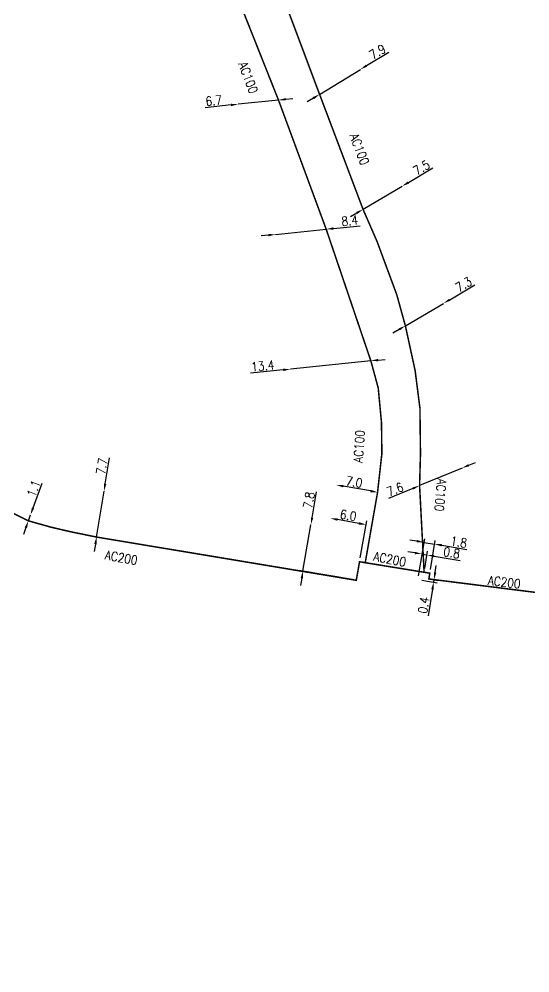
# Model space of a CAD drawing. Header units: millimetres. Extents: x 150994 to 151987, y 125997 to 127005.
# Drawn here: x 151477.5 to 151562, y 126280.1 to 126437.8 of the extents above; entities that cross this region are included whole.
import ezdxf

# ---------------------------------------------------------------- set-up
doc = ezdxf.new("R2010")
doc.units = ezdxf.units.MM
doc.header["$PDMODE"] = 34
doc.linetypes.add('L_100_AP', pattern=[14, 10, -1.5, 1, -1.5])
doc.layers.get('Defpoints').update_dxf_attribs({"linetype": 'CONTINUOUS'})
doc.layers.add('L_140', color=3, linetype='CONTINUOUS')
doc.styles.get("Standard").update_dxf_attribs({"font": 'romans.shx', "width": 0.85})
doc.dimstyles.get("Standard").update_dxf_attribs({"dimtxt": 1.5, "dimasz": 1.2, "dimexe": 0.625, "dimexo": 0.625, "dimgap": 0.25, "dimtad": 1, "dimdec": 1, "dimzin": 0, "dimdsep": 46, "dimtxsty": 'Standard', "dimcen": -0.5, "dimadec": 0, "dimazin": 0, "dimtfac": 1, "dimtdec": 1, "dimtmove": 0, "dimatfit": 3, "dimfxl": 0, "dimtolj": 1, "dimtzin": 0, "dimarcsym": 0})

# ---------------------------------------------------------------- blocks, each defined once
blk = doc.blocks.new('*D250')
at = {"layer": 'Defpoints', "color": 0, "linetype": 'Continuous', "transparency": 16777216}
for p in [(151479.41, 126355.82), (151479.41, 126355.82), (151479.05, 126354.83)]:
    blk.add_point(p, dxfattribs=at)
at = {"layer": 'L_140', "color": 0, "linetype": 'Continuous', "lineweight": -2, "transparency": 16777216}
for p, q in [((151479.82, 126356.95), (151481.31, 126361.06)), ((151479.05, 126354.83), (151479.41, 126355.82)), ((151478.64, 126353.7), (151478.23, 126352.57))]:
    blk.add_line(p, q, dxfattribs=at)
at = {"layer": 'L_140', "color": 0, "linetype": 'Continuous', "transparency": 16777216}
for points in [[(151479.63, 126357.01), (151480.01, 126356.88), (151479.41, 126355.82)], [(151478.45, 126353.77), (151478.83, 126353.63), (151479.05, 126354.83)]]:
    blk.add_solid(points, dxfattribs=at)
at = {"layer": 'L_140', "color": 0, "linetype": 'Continuous', "transparency": 16777216, "insert": (151479.92, 126360.17), "char_height": 1.5, "attachment_point": 5, "rotation": 70.0818}
blk.add_mtext('\\A1;1.1', dxfattribs=at)
blk = doc.blocks.new('*D251')
at = {"layer": 'Defpoints', "color": 0, "linetype": 'Continuous', "transparency": 16777216}
for p in [(151491.56, 126359.74), (151491.56, 126359.74), (151490.32, 126352.14)]:
    blk.add_point(p, dxfattribs=at)
at = {"layer": 'L_140', "color": 0, "linetype": 'Continuous', "lineweight": -2, "transparency": 16777216}
for p, q in [((151491.75, 126360.92), (151492.45, 126365.24)), ((151490.32, 126352.14), (151491.56, 126359.74)), ((151490.13, 126350.96), (151489.93, 126349.77))]:
    blk.add_line(p, q, dxfattribs=at)
at = {"layer": 'L_140', "color": 0, "linetype": 'Continuous', "transparency": 16777216}
for points in [[(151491.55, 126360.96), (151491.95, 126360.89), (151491.56, 126359.74)], [(151489.93, 126350.99), (151490.32, 126350.92), (151490.32, 126352.14)]]:
    blk.add_solid(points, dxfattribs=at)
at = {"layer": 'L_140', "color": 0, "linetype": 'Continuous', "transparency": 16777216, "insert": (151491.21, 126363.83), "char_height": 1.5, "attachment_point": 5, "rotation": 80.7445}
blk.add_mtext('\\A1;7.7', dxfattribs=at)
blk = doc.blocks.new('*D252')
at = {"layer": 'Defpoints', "color": 0, "linetype": 'Continuous', "transparency": 16777216}
for p in [(151525.77, 126354.14), (151525.77, 126354.14), (151533.29, 126344.99)]:
    blk.add_point(p, dxfattribs=at)
at = {"layer": 'L_140', "color": 0, "linetype": 'Continuous', "lineweight": -2, "transparency": 16777216}
for p, q in [((151525.98, 126355.32), (151526.71, 126359.63)), ((151524.47, 126346.5), (151525.77, 126354.14)), ((151532.68, 126345.1), (151523.85, 126346.61)), ((151524.26, 126345.32), (151524.06, 126344.14))]:
    blk.add_line(p, q, dxfattribs=at)
at = {"layer": 'L_140', "color": 0, "linetype": 'Continuous', "transparency": 16777216}
for points in [[(151525.78, 126355.36), (151526.17, 126355.29), (151525.77, 126354.14)], [(151524.07, 126345.35), (151524.46, 126345.29), (151524.47, 126346.5)]]:
    blk.add_solid(points, dxfattribs=at)
at = {"layer": 'L_140', "color": 0, "linetype": 'Continuous', "transparency": 16777216, "insert": (151525.46, 126358.24), "char_height": 1.5, "attachment_point": 5, "rotation": 80.2887}
blk.add_mtext('\\A1;7.8', dxfattribs=at)
blk = doc.blocks.new('*D253')
at = {"layer": 'Defpoints', "color": 0, "linetype": 'Continuous', "transparency": 16777216}
for p in [(151544.51, 126351.26), (151545.45, 126346.17), (151543.5, 126345.1)]:
    blk.add_point(p, dxfattribs=at)
at = {"layer": 'L_140', "color": 0, "linetype": 'Continuous', "lineweight": -2, "transparency": 16777216}
for p, q in [((151543.32, 126351.45), (151542.14, 126351.64)), ((151543.6, 126345.72), (151544.61, 126351.87)), ((151544.51, 126351.26), (151546.23, 126350.97)), ((151545.55, 126346.78), (151546.33, 126351.59)), ((151547.42, 126350.78), (151551.55, 126350.11))]:
    blk.add_line(p, q, dxfattribs=at)
at = {"layer": 'L_140', "color": 0, "linetype": 'Continuous', "transparency": 16777216}
for points in [[(151543.35, 126351.65), (151543.29, 126351.25), (151544.51, 126351.26)], [(151547.45, 126350.98), (151547.39, 126350.58), (151546.23, 126350.97)]]:
    blk.add_solid(points, dxfattribs=at)
at = {"layer": 'L_140', "color": 0, "linetype": 'Continuous', "transparency": 16777216, "insert": (151550.24, 126351.33), "char_height": 1.5, "attachment_point": 5, "rotation": 350.739}
blk.add_mtext('\\A1;1.8', dxfattribs=at)
blk = doc.blocks.new('*D254')
at = {"layer": 'Defpoints', "color": 0, "linetype": 'Continuous', "transparency": 16777216}
for p in [(151543.5, 126345.1), (151545.29, 126345.21), (151546.08, 126344.68)]:
    blk.add_point(p, dxfattribs=at)
at = {"layer": 'L_140', "color": 0, "linetype": 'Continuous', "lineweight": -2, "transparency": 16777216}
for p, q in [((151546.33, 126346.26), (151546.53, 126347.44)), ((151544.12, 126345), (151546.69, 126344.58)), ((151545.91, 126345.11), (151546.76, 126344.98)), ((151546.14, 126345.08), (151546.08, 126344.68)), ((151545.88, 126343.5), (151545.17, 126339.12))]:
    blk.add_line(p, q, dxfattribs=at)
at = {"layer": 'L_140', "color": 0, "linetype": 'Continuous', "transparency": 16777216}
for points in [[(151546.14, 126346.29), (151546.53, 126346.23), (151546.14, 126345.08)], [(151545.69, 126343.53), (151546.08, 126343.46), (151546.08, 126344.68)]]:
    blk.add_solid(points, dxfattribs=at)
at = {"layer": 'L_140', "color": 0, "linetype": 'Continuous', "transparency": 16777216, "insert": (151544.44, 126340.88), "char_height": 1.5, "attachment_point": 5, "rotation": 80.739}
blk.add_mtext('\\A1;0.4', dxfattribs=at)
blk = doc.blocks.new('*D255')
at = {"layer": 'Defpoints', "color": 0, "linetype": 'Continuous', "transparency": 16777216}
for p in [(151544.19, 126349.32), (151544.51, 126346.32), (151543.5, 126345.1)]:
    blk.add_point(p, dxfattribs=at)
at = {"layer": 'L_140', "color": 0, "linetype": 'Continuous', "lineweight": -2, "transparency": 16777216}
for p, q in [((151543, 126349.51), (151541.82, 126349.7)), ((151543.6, 126345.72), (151544.29, 126349.93)), ((151544.19, 126349.32), (151544.98, 126349.19)), ((151544.61, 126346.94), (151545.08, 126349.8)), ((151546.16, 126348.99), (151550.48, 126348.29))]:
    blk.add_line(p, q, dxfattribs=at)
at = {"layer": 'L_140', "color": 0, "linetype": 'Continuous', "transparency": 16777216}
for points in [[(151543.04, 126349.71), (151542.97, 126349.31), (151544.19, 126349.32)], [(151546.2, 126349.19), (151546.13, 126348.8), (151544.98, 126349.19)]]:
    blk.add_solid(points, dxfattribs=at)
at = {"layer": 'L_140', "color": 0, "linetype": 'Continuous', "transparency": 16777216, "insert": (151549.07, 126349.53), "char_height": 1.5, "attachment_point": 5, "rotation": 350.739}
blk.add_mtext('\\A1;0.8', dxfattribs=at)
blk = doc.blocks.new('*D256')
at = {"layer": 'Defpoints', "color": 0, "linetype": 'Continuous', "transparency": 16777216}
for p in [(151529.96, 126360.75), (151529.96, 126360.75), (151536.81, 126359.55)]:
    blk.add_point(p, dxfattribs=at)
at = {"layer": 'L_140', "color": 0, "linetype": 'Continuous', "lineweight": -2, "transparency": 16777216}
for p, q in [((151530.07, 126361.37), (151530.07, 126361.37)), ((151535.63, 126359.76), (151531.14, 126360.54))]:
    blk.add_line(p, q, dxfattribs=at)
at = {"layer": 'L_140', "color": 0, "linetype": 'Continuous', "transparency": 16777216}
for points in [[(151531.18, 126360.74), (151531.11, 126360.35), (151529.96, 126360.75)], [(151535.66, 126359.96), (151535.59, 126359.56), (151536.81, 126359.55)]]:
    blk.add_solid(points, dxfattribs=at)
at = {"layer": 'L_140', "color": 0, "linetype": 'Continuous', "transparency": 16777216, "insert": (151532.94, 126361.25), "char_height": 1.5, "attachment_point": 5, "rotation": 350.0716}
blk.add_mtext('\\A1;7.0', dxfattribs=at)
blk = doc.blocks.new('*D257')
at = {"layer": 'Defpoints', "color": 0, "linetype": 'Continuous', "transparency": 16777216}
for p in [(151529, 126355.24), (151529, 126355.24), (151533.83, 126348.06)]:
    blk.add_point(p, dxfattribs=at)
at = {"layer": 'L_140', "color": 0, "linetype": 'Continuous', "lineweight": -2, "transparency": 16777216}
for p, q in [((151533.72, 126354.41), (151530.18, 126355.03)), ((151533.94, 126348.68), (151535.01, 126354.82))]:
    blk.add_line(p, q, dxfattribs=at)
at = {"layer": 'L_140', "color": 0, "linetype": 'Continuous', "transparency": 16777216}
for points in [[(151530.21, 126355.23), (151530.14, 126354.83), (151529, 126355.24)], [(151533.76, 126354.6), (151533.69, 126354.21), (151534.91, 126354.2)]]:
    blk.add_solid(points, dxfattribs=at)
at = {"layer": 'L_140', "color": 0, "linetype": 'Continuous', "transparency": 16777216, "insert": (151531.96, 126355.73), "char_height": 1.5, "attachment_point": 5, "rotation": 350.0716}
blk.add_mtext('\\A1;6.0', dxfattribs=at)
blk = doc.blocks.new('*D258')
at = {"layer": 'Defpoints', "color": 0, "linetype": 'Continuous', "transparency": 16777216}
for p in [(151550.78, 126363.56), (151550.78, 126363.56), (151543.76, 126360.64)]:
    blk.add_point(p, dxfattribs=at)
at = {"layer": 'L_140', "color": 0, "linetype": 'Continuous', "lineweight": -2, "transparency": 16777216}
for p, q in [((151550.78, 126363.56), (151543.76, 126360.64)), ((151551.88, 126364.02), (151552.99, 126364.48)), ((151542.65, 126360.18), (151538.62, 126358.5))]:
    blk.add_line(p, q, dxfattribs=at)
at = {"layer": 'L_140', "color": 0, "linetype": 'Continuous', "transparency": 16777216}
for points in [[(151551.81, 126364.2), (151551.96, 126363.83), (151550.78, 126363.56)], [(151542.58, 126360.36), (151542.73, 126359.99), (151543.76, 126360.64)]]:
    blk.add_solid(points, dxfattribs=at)
at = {"layer": 'L_140', "color": 0, "linetype": 'Continuous', "transparency": 16777216, "insert": (151539.7, 126360.03), "char_height": 1.5, "attachment_point": 5, "rotation": 22.5962}
blk.add_mtext('\\A1;7.6', dxfattribs=at)
blk = doc.blocks.new('*D259')
at = {"layer": 'Defpoints', "color": 0, "linetype": 'Continuous', "transparency": 16777216}
for p in [(151547.7, 126390.78), (151547.7, 126390.78), (151541.41, 126387.08)]:
    blk.add_point(p, dxfattribs=at)
at = {"layer": 'L_140', "color": 0, "linetype": 'Continuous', "lineweight": -2, "transparency": 16777216}
for p, q in [((151548.74, 126391.39), (151552.92, 126393.85)), ((151541.41, 126387.08), (151547.7, 126390.78)), ((151540.38, 126386.47), (151539.34, 126385.86))]:
    blk.add_line(p, q, dxfattribs=at)
at = {"layer": 'L_140', "color": 0, "linetype": 'Continuous', "transparency": 16777216}
for points in [[(151548.64, 126391.56), (151548.84, 126391.22), (151547.7, 126390.78)], [(151540.28, 126386.64), (151540.48, 126386.3), (151541.41, 126387.08)]]:
    blk.add_solid(points, dxfattribs=at)
at = {"layer": 'L_140', "color": 0, "linetype": 'Continuous', "transparency": 16777216, "insert": (151551.05, 126393.91), "char_height": 1.5, "attachment_point": 5, "rotation": 30.4728}
blk.add_mtext('\\A1;7.3', dxfattribs=at)
blk = doc.blocks.new('*D260')
at = {"layer": 'Defpoints', "color": 0, "linetype": 'Continuous', "transparency": 16777216}
for p in [(151540.86, 126410.16), (151540.86, 126410.16), (151534.41, 126406.34)]:
    blk.add_point(p, dxfattribs=at)
at = {"layer": 'L_140', "color": 0, "linetype": 'Continuous', "lineweight": -2, "transparency": 16777216}
for p, q in [((151541.9, 126410.77), (151545.95, 126413.18)), ((151534.41, 126406.34), (151540.86, 126410.16)), ((151533.38, 126405.73), (151532.34, 126405.12))]:
    blk.add_line(p, q, dxfattribs=at)
at = {"layer": 'L_140', "color": 0, "linetype": 'Continuous', "transparency": 16777216}
for points in [[(151541.8, 126410.95), (151542, 126410.6), (151540.86, 126410.16)], [(151533.28, 126405.91), (151533.48, 126405.56), (151534.41, 126406.34)]]:
    blk.add_solid(points, dxfattribs=at)
at = {"layer": 'L_140', "color": 0, "linetype": 'Continuous', "transparency": 16777216, "insert": (151544.08, 126413.23), "char_height": 1.5, "attachment_point": 5, "rotation": 30.6122}
blk.add_mtext('\\A1;7.5', dxfattribs=at)
blk = doc.blocks.new('*D261')
at = {"layer": 'Defpoints', "color": 0, "linetype": 'Continuous', "transparency": 16777216}
for p in [(151533.96, 126429.47), (151533.96, 126429.47), (151527.22, 126425.35)]:
    blk.add_point(p, dxfattribs=at)
at = {"layer": 'L_140', "color": 0, "linetype": 'Continuous', "lineweight": -2, "transparency": 16777216}
for p, q in [((151534.98, 126430.1), (151538.66, 126432.35)), ((151527.22, 126425.35), (151533.96, 126429.47)), ((151526.19, 126424.73), (151525.17, 126424.1))]:
    blk.add_line(p, q, dxfattribs=at)
at = {"layer": 'L_140', "color": 0, "linetype": 'Continuous', "transparency": 16777216}
for points in [[(151534.88, 126430.27), (151535.08, 126429.93), (151533.96, 126429.47)], [(151526.09, 126424.9), (151526.3, 126424.55), (151527.22, 126425.35)]]:
    blk.add_solid(points, dxfattribs=at)
at = {"layer": 'L_140', "color": 0, "linetype": 'Continuous', "transparency": 16777216, "insert": (151536.81, 126432.39), "char_height": 1.5, "attachment_point": 5, "rotation": 31.4404}
blk.add_mtext('\\A1;7.9', dxfattribs=at)
blk = doc.blocks.new('*D276')
at = {"layer": 'Defpoints', "color": 0, "linetype": 'Continuous', "transparency": 16777216}
for p in [(151513.76, 126423.72), (151513.76, 126423.72), (151520.42, 126424.41)]:
    blk.add_point(p, dxfattribs=at)
at = {"layer": 'L_140', "color": 0, "linetype": 'Continuous', "lineweight": -2, "transparency": 16777216}
for p, q in [((151512.57, 126423.6), (151508.28, 126423.15)), ((151520.42, 126424.41), (151513.76, 126423.72)), ((151521.62, 126424.54), (151522.81, 126424.66))]:
    blk.add_line(p, q, dxfattribs=at)
at = {"layer": 'L_140', "color": 0, "linetype": 'Continuous', "transparency": 16777216}
for points in [[(151512.54, 126423.8), (151512.59, 126423.4), (151513.76, 126423.72)], [(151521.6, 126424.74), (151521.64, 126424.34), (151520.42, 126424.41)]]:
    blk.add_solid(points, dxfattribs=at)
at = {"layer": 'L_140', "color": 0, "linetype": 'Continuous', "transparency": 16777216, "insert": (151509.72, 126424.31), "char_height": 1.5, "attachment_point": 5, "rotation": 5.9187}
blk.add_mtext('\\A1;6.7', dxfattribs=at)
blk = doc.blocks.new('*D277')
at = {"layer": 'Defpoints', "color": 0, "linetype": 'Continuous', "transparency": 16777216}
for p in [(151528.31, 126403.05), (151519.95, 126402.19), (151519.95, 126402.19)]:
    blk.add_point(p, dxfattribs=at)
at = {"layer": 'L_140', "color": 0, "linetype": 'Continuous', "lineweight": -2, "transparency": 16777216}
for p, q in [((151519.95, 126402.19), (151528.31, 126403.05)), ((151529.5, 126403.18), (151533.91, 126403.63)), ((151518.76, 126402.06), (151517.56, 126401.94))]:
    blk.add_line(p, q, dxfattribs=at)
at = {"layer": 'L_140', "color": 0, "linetype": 'Continuous', "transparency": 16777216}
for points in [[(151529.48, 126403.37), (151529.52, 126402.98), (151528.31, 126403.05)], [(151518.74, 126402.26), (151518.78, 126401.86), (151519.95, 126402.19)]]:
    blk.add_solid(points, dxfattribs=at)
at = {"layer": 'L_140', "color": 0, "linetype": 'Continuous', "transparency": 16777216, "insert": (151532.2, 126404.46), "char_height": 1.5, "attachment_point": 5, "rotation": 5.9187}
blk.add_mtext('\\A1;8.4', dxfattribs=at)
blk = doc.blocks.new('*D278')
at = {"layer": 'Defpoints', "color": 0, "linetype": 'Continuous', "transparency": 16777216}
for p in [(151535.7, 126381.28), (151522.42, 126379.91), (151522.42, 126379.91)]:
    blk.add_point(p, dxfattribs=at)
at = {"layer": 'L_140', "color": 0, "linetype": 'Continuous', "lineweight": -2, "transparency": 16777216}
for p, q in [((151535.7, 126381.28), (151522.42, 126379.91)), ((151536.89, 126381.41), (151538.08, 126381.53)), ((151521.22, 126379.78), (151515.79, 126379.22))]:
    blk.add_line(p, q, dxfattribs=at)
at = {"layer": 'L_140', "color": 0, "linetype": 'Continuous', "transparency": 16777216}
for points in [[(151536.87, 126381.61), (151536.91, 126381.21), (151535.7, 126381.28)], [(151521.2, 126379.98), (151521.24, 126379.59), (151522.42, 126379.91)]]:
    blk.add_solid(points, dxfattribs=at)
at = {"layer": 'L_140', "color": 0, "linetype": 'Continuous', "transparency": 16777216, "insert": (151517.81, 126380.44), "char_height": 1.5, "attachment_point": 5, "rotation": 5.9187}
blk.add_mtext('\\A1;13.4', dxfattribs=at)

msp = doc.modelspace()

# ---------------------------------------------------------------- linework, layer by layer
at = {"layer": 'L_140', "linetype": 'L_100_AP', "ltscale": 0.5, "const_width": 0.25, "flags": 128}
for points in [[(151544.51, 126346.32), (151543.76, 126360.64), (151543.91, 126365.87), (151543.82, 126373.44), (151543.02, 126379.69), (151541.41, 126387.08), (151539.98, 126392.24), (151536.73, 126401.01), (151534.41, 126406.34), (151527.22, 126425.35), (151517.75, 126450.59), (151512.91, 126465.8), (151503.97, 126489.13), (151501.8, 126495.25), (151497.39, 126510.45), (151495.13, 126518.29), (151493.93, 126523.63), (151492.28, 126538.43), (151487.4, 126569.56), (151485.08, 126584.98)], [(151534.77, 126347.9), (151536.81, 126359.55), (151537.52, 126365.91), (151537.46, 126371.08), (151536.92, 126376.79), (151535.7, 126381.28), (151528.31, 126403.05), (151520.42, 126424.41), (151511.06, 126447.94), (151504.7, 126466.01), (151504.19, 126467.46), (151500.28, 126476.22), (151494.22, 126493.08), (151490.05, 126509.73), (151487.47, 126522.91), (151486.18, 126529.53), (151482.12, 126562.72), (151478.48, 126582.51)], [(151618.27, 126334.18), (151590.8, 126338.26), (151569.6, 126342.15), (151569.6, 126342.15), (151545.29, 126345.21), (151545.45, 126346.17), (151544.51, 126346.32), (151534.77, 126347.9), (151533.83, 126348.06), (151533.29, 126344.99), (151490.32, 126352.14), (151486.08, 126353.01), (151482.68, 126353.8), (151479.05, 126354.83), (151473.52, 126357.56), (151467.07, 126361.73), (151462.43, 126366.55), (151458.83, 126371.66), (151455.69, 126377.29), (151453.83, 126382.14), (151452.65, 126386.98), (151451.99, 126392.06), (151451.9, 126392.56), (151443.38, 126391.85), (151441.83, 126391.72), (151443.61, 126382.04), (151444.26, 126375.07), (151444.34, 126374.2), (151445.24, 126364.69), (151445.43, 126355.32), (151445.43, 126355.32), (151445.43, 126355.32), (151445.43, 126355.32), (151445.3, 126347.87), (151446.17, 126347.84), (151446.03, 126344.64), (151445.53, 126344.66), (151445.06, 126331.57), (151440.66, 126304.66), (151434.76, 126282.65), (151434.13, 126282.49), (151434.28, 126281.58), (151436.13, 126270.36), (151437.17, 126264.06), (151437.92, 126259.55), (151438.28, 126257.64), (151440.59, 126245.3), (151440.59, 126245.3), (151442.26, 126230.26), (151442.47, 126228.44), (151445.47, 126213.42), (151445.47, 126213.42), (151445.89, 126211.32), (151445.97, 126210.92)]]:
    msp.add_lwpolyline(points, dxfattribs=at)

# ---------------------------------------------------------------- texts
at = {"layer": 'L_140', "linetype": 'Continuous', "width": 0.85}
for s, rotation, p in [('AC100', 290.7378, (151513.76, 126430.38)), ('AC100', 290.7193, (151532.15, 126418.56)), ('AC100', 86.1465, (151534.33, 126364.38)), ('AC100', 264.8419, (151546.71, 126361.86)), ('AC200', 349.8334, (151491.63, 126348.47)), ('AC200', 348.9367, (151536.04, 126348.26)), ('AC200', 353.0744, (151554.99, 126344.26))]:
    msp.add_text(s, height=1.5, rotation=rotation, dxfattribs=at).set_placement(p)

# ---------------------------------------------------------------- dimensions: what is measured, and where the dimension line sits
at = {"layer": 'L_140', "linetype": 'Continuous'}
for base, p1, p2, angle, picture, middle in [((151533.96, 126429.47), (151527.22, 126425.35), (151533.96, 126429.47), 211.4404, '*D261', (151537.33, 126431.54)), ((151513.76, 126423.72), (151520.42, 126424.41), (151513.76, 126423.72), 5.9187, '*D276', (151509.82, 126423.31)), ((151540.86, 126410.16), (151534.41, 126406.34), (151540.86, 126410.16), 210.6122, '*D260', (151544.59, 126412.37)), ((151519.95, 126402.19), (151528.31, 126403.05), (151519.95, 126402.19), 5.9187, '*D277', (151532.3, 126403.47)), ((151547.7, 126390.78), (151541.41, 126387.08), (151547.7, 126390.78), 210.4728, '*D259', (151551.55, 126393.04)), ((151522.4173, 126379.9077), (151535.6961, 126381.2843), (151522.4173, 126379.9077), 5.9187, '*D278', (151517.9093, 126379.4404)), ((151491.56, 126359.74), (151490.32, 126352.14), (151491.56, 126359.74), 260.7445, '*D251', (151492.2, 126363.67)), ((151550.78, 126363.56), (151543.76, 126360.64), (151550.78, 126363.56), 202.5962, '*D258', (151540.08, 126359.11)), ((151529.96, 126360.75), (151536.81, 126359.55), (151529.96, 126360.75), 350.0716, '*D256', (151532.76, 126360.26)), ((151479.41, 126355.82), (151479.05, 126354.83), (151479.41, 126355.82), 250.0818, '*D250', (151480.86, 126359.83)), ((151525.77, 126354.14), (151533.29, 126344.99), (151525.77, 126354.14), 260.2887, '*D252', (151526.45, 126358.07)), ((151529, 126355.24), (151533.83, 126348.06), (151529, 126355.24), 350.0716, '*D257', (151531.79, 126354.75)), ((151544.5057, 126351.2555), (151545.4491, 126346.1671), (151543.5022, 126345.1011), 350.739, '*D253', (151550.0768, 126350.3471)), ((151544.19, 126349.32), (151544.51, 126346.32), (151543.5, 126345.1), 350.739, '*D255', (151548.91, 126348.54)), ((151546.08, 126344.68), (151545.29, 126345.21), (151543.5, 126345.1), 80.739, '*D254', (151545.43, 126340.72))]:
    dim = msp.add_linear_dim(base=base, p1=p1, p2=p2, angle=angle, dimstyle='Standard', override={"dimatfit": 0}, dxfattribs=at)
    dim.commit()
    dim.dimension.update_dxf_attribs({"geometry": picture, "text_midpoint": middle, "dimtype": 160})

doc.saveas('drawing.dxf')
